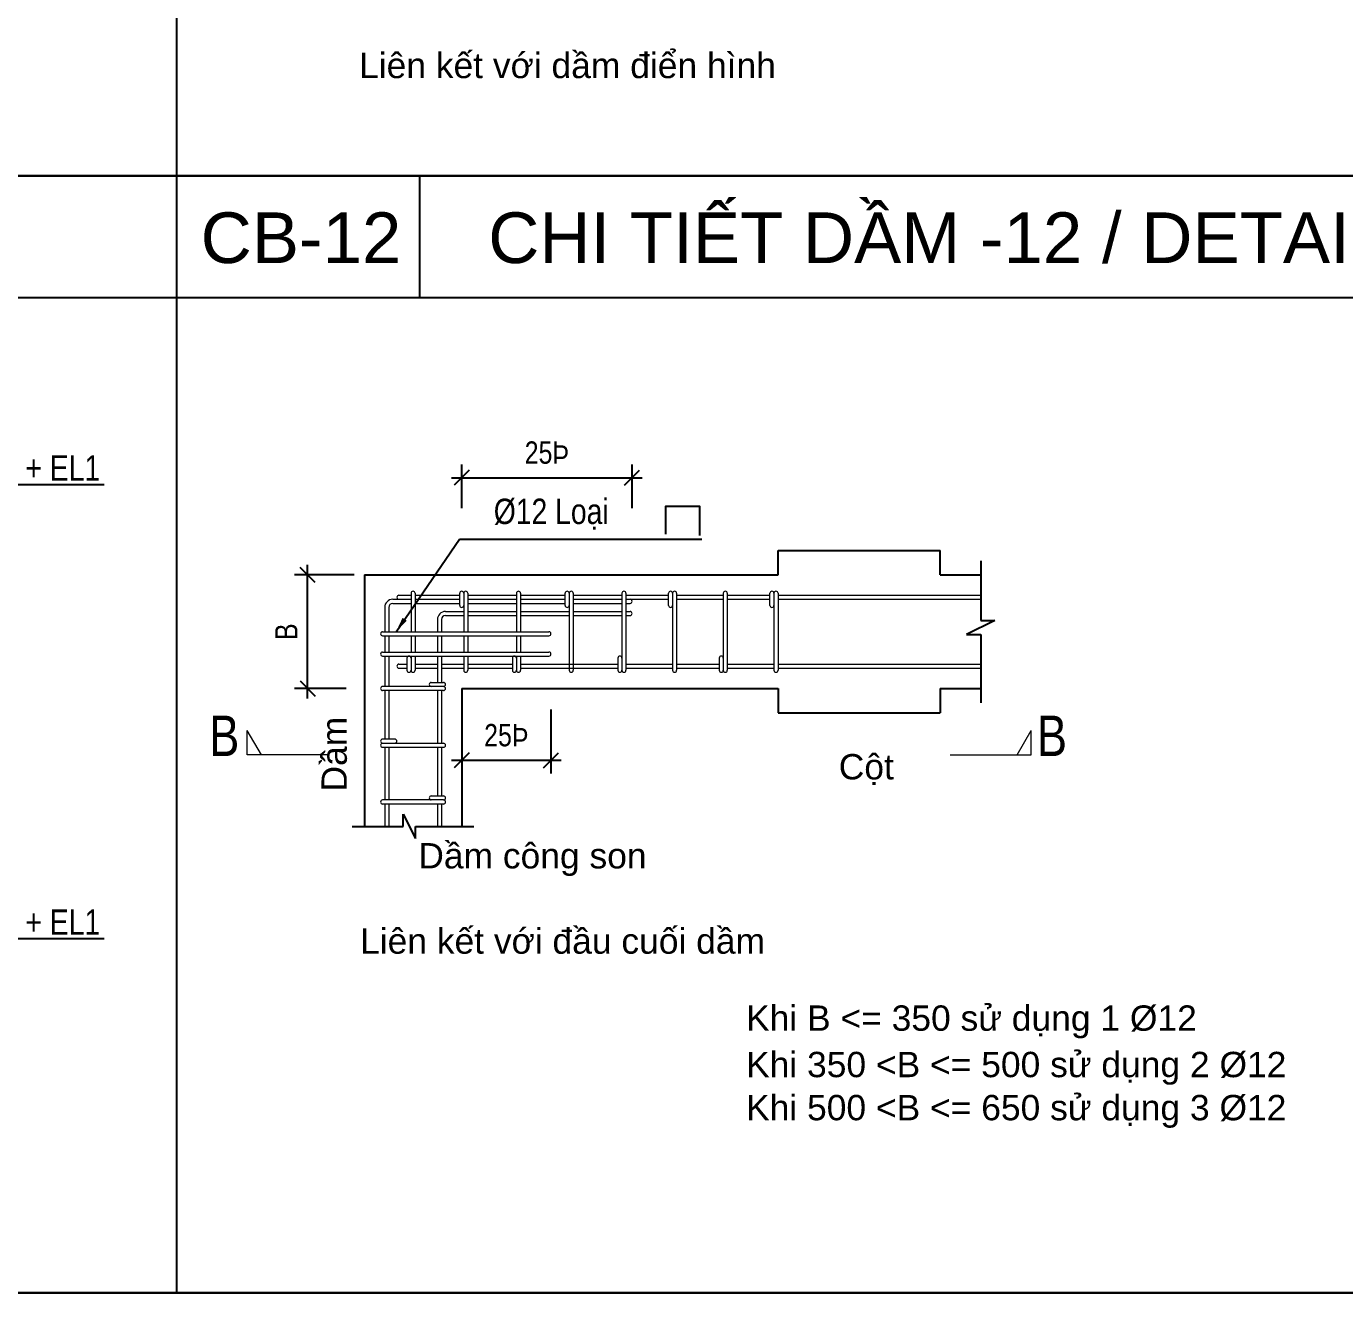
# Model space of a CAD drawing. Header units: millimetres. Extents: x -205508 to -110432, y 549193 to 571297.
# Drawn here: x -152762 to -149511, y 560989 to 564174 of the extents above; entities that cross this region are included whole.
import ezdxf
from ezdxf.enums import TextEntityAlignment as Align

# ---------------------------------------------------------------- set-up
doc = ezdxf.new("R2010")
doc.units = ezdxf.units.MM
doc.header["$LTSCALE"] = 25
doc.header["$MEASUREMENT"] = 0
doc.header["$PDSIZE"] = 50
doc.linetypes.add('CENTER', pattern=[2, 1.25, -0.25, 0.25, -0.25])
doc.linetypes.add('CENTER2', pattern=[28.575, 19.05, -3.175, 3.175, -3.175])
for name, color, linetype in [('AC', 200, 'Continuous'), ('GRID', 8, 'CENTER'), ('kich thuoc', 251, 'Continuous'), ('NETTHAY', 2, 'Continuous'), ('textMAX', 4, 'Continuous'), ('TEXTMIN', 7, 'Continuous'), ('TRUC', 8, 'CENTER2')]:
    doc.layers.add(name, color=color, linetype=linetype)
for name, color, linetype, lineweight in [('DCE_MCZiCZac', 250, 'Continuous', 13), ('KICHTHUOC', 20, 'Continuous', 9), ('NTHUONG', 150, 'Continuous', 15)]:
    doc.layers.add(name, color=color, linetype=linetype, lineweight=lineweight)
doc.styles.add('EL-Text', font='arial.ttf')
doc.styles.add('Simplex- GCC', font='arial.ttf', dxfattribs={"width": 0.8})
doc.styles.add('vnh100', font='', dxfattribs={"width": 0.8})
doc.styles.get('vnh100').set_extended_font_data('VNI-Helve')
doc.dimstyles.new('ISO-25', dxfattribs={"dimscale": 25, "dimtxt": 2.2, "dimasz": 1.5, "dimexe": 1.3, "dimexo": 1, "dimgap": 1, "dimtad": 1, "dimdec": 0, "dimtxsty": 'Simplex- GCC', "dimblk": 'OBLIQUE', "dimcen": 2.5, "dimdle": 1, "dimclrd": 8, "dimclre": 8, "dimclrt": 7, "dimadec": 0, "dimazin": 0, "dimtfac": 1, "dimtdec": 0, "dimtix": 1, "dimtmove": 0, "dimatfit": 3, "dimfxl": 5, "dimfxlon": 1, "dimarcsym": 0})

# ---------------------------------------------------------------- blocks, each defined once
blk = doc.blocks.new('_Oblique')
at = {"color": 4, "linetype": 'ByBlock', "lineweight": -2}
blk.add_line((-0.5, -0.5), (0.5, 0.5), dxfattribs=at)
blk = doc.blocks.new('*D377')
at = {"layer": 'DCE_MCZiCZac', "color": 8, "lineweight": -2, "ltscale": 20, "transparency": 16777216}
for p, q in [((-151688.5, 562488.3), (-151688.5, 562330.8)), ((-151468.5, 562488.3), (-151468.5, 562330.8)), ((-151713.5, 562363.3), (-151443.5, 562363.3))]:
    blk.add_line(p, q, dxfattribs=at)
at = {"layer": 'Defpoints', "color": 0, "ltscale": 20, "transparency": 16777216}
for p in [(-151468.5, 562625.4), (-151688.5, 562540.4), (-151468.5, 562363.3)]:
    blk.add_point(p, dxfattribs=at)
at = {"layer": 'DCE_MCZiCZac', "color": 8, "lineweight": -2, "ltscale": 20, "transparency": 16777216, "xscale": 37.5, "yscale": 37.5, "zscale": 37.5, "rotation": 180}
blk.add_blockref('_Oblique', (-151688.5, 562363.3), dxfattribs=at)
at = {"layer": 'DCE_MCZiCZac', "color": 8, "lineweight": -2, "ltscale": 20, "transparency": 16777216, "xscale": 37.5, "yscale": 37.5, "zscale": 37.5}
blk.add_blockref('_Oblique', (-151468.5, 562363.3), dxfattribs=at)
at = {"layer": 'DCE_MCZiCZac', "color": 7, "ltscale": 20, "transparency": 16777216, "insert": (-151578.5, 562424.9), "char_height": 55, "attachment_point": 5, "style": 'Simplex- GCC'}
blk.add_mtext('25Þ', dxfattribs=at)
blk = doc.blocks.new('*D378')
at = {"layer": 'DCE_MCZiCZac', "color": 8, "lineweight": -2, "ltscale": 20, "transparency": 16777216}
for p, q in [((-152068.5, 562515.4), (-152068.5, 562845.4)), ((-151953.5, 562820.4), (-152101, 562820.4)), ((-151973.5, 562540.4), (-152101, 562540.4))]:
    blk.add_line(p, q, dxfattribs=at)
at = {"layer": 'Defpoints', "color": 0, "ltscale": 20, "transparency": 16777216}
for p in [(-152068.5, 562820.4), (-151928.5, 562820.4), (-151948.5, 562540.4)]:
    blk.add_point(p, dxfattribs=at)
at = {"layer": 'DCE_MCZiCZac', "color": 8, "lineweight": -2, "ltscale": 20, "transparency": 16777216, "xscale": 37.5, "yscale": 37.5, "zscale": 37.5}
for p, rotation in [((-152068.5, 562820.4), 90), ((-152068.5, 562540.4), 270)]:
    blk.add_blockref('_Oblique', p, dxfattribs=dict(at, rotation=rotation))
at = {"layer": 'DCE_MCZiCZac', "color": 7, "ltscale": 20, "transparency": 16777216, "insert": (-152121, 562680.4), "char_height": 55, "attachment_point": 5, "rotation": 90, "style": 'Simplex- GCC'}
blk.add_mtext('B', dxfattribs=at)
blk = doc.blocks.new('*D379')
at = {"layer": 'DCE_MCZiCZac', "color": 8, "lineweight": -2, "ltscale": 20, "transparency": 16777216}
for p, q in [((-151688.5, 562985.4), (-151688.5, 563092.9)), ((-151268.5, 562985.4), (-151268.5, 563092.9)), ((-151713.5, 563060.4), (-151243.5, 563060.4))]:
    blk.add_line(p, q, dxfattribs=at)
at = {"layer": 'Defpoints', "color": 0, "ltscale": 20, "transparency": 16777216}
for p in [(-151268.5, 563060.4), (-151688.5, 562960.4), (-151268.5, 562960.4)]:
    blk.add_point(p, dxfattribs=at)
at = {"layer": 'DCE_MCZiCZac', "color": 8, "lineweight": -2, "ltscale": 20, "transparency": 16777216, "xscale": 37.5, "yscale": 37.5, "zscale": 37.5, "rotation": 180}
blk.add_blockref('_Oblique', (-151688.5, 563060.4), dxfattribs=at)
at = {"layer": 'DCE_MCZiCZac', "color": 8, "lineweight": -2, "ltscale": 20, "transparency": 16777216, "xscale": 37.5, "yscale": 37.5, "zscale": 37.5}
blk.add_blockref('_Oblique', (-151268.5, 563060.4), dxfattribs=at)
at = {"layer": 'DCE_MCZiCZac', "color": 7, "ltscale": 20, "transparency": 16777216, "insert": (-151478.5, 563122), "char_height": 55, "attachment_point": 5, "style": 'Simplex- GCC'}
blk.add_mtext('25Þ', dxfattribs=at)

msp = doc.modelspace()

# ---------------------------------------------------------------- linework, layer by layer
at = {"layer": 'AC', "color": 4, "ltscale": 20}
for p, q in [((-152391.5, 570555.2), (-152391.5, 561049.9)), ((-162391.5, 563805.2), (-147391.5, 563805.2))]:
    msp.add_line(p, q, dxfattribs=at)
for points in [[(-147391.5, 561041), (-147391.5, 570555.2), (-162391.5, 570555.2), (-162391.5, 561049.9), (-147404.4, 561049.9)], [(-151185.1, 562921), (-151185.1, 562989.9), (-151102.3, 562989.9), (-151102.3, 562918.2)], [(-147391.5, 558924.8), (-147391.5, 561049.9), (-162391.5, 561049.9), (-162391.5, 558924.8)]]:
    msp.add_lwpolyline(points, dxfattribs=at)
at = {"layer": 'AC', "color": 0, "ltscale": 20}
msp.add_lwpolyline([(-162391.5, 563505.2), (-147391.5, 563505.2), (-147391.5, 563805.2), (-162391.5, 563805.2)], close=True, dxfattribs=at)
at = {"layer": 'AC', "color": 4, "ltscale": 20}
msp.add_lwpolyline([(-152391.5, 563505.2), (-151791.5, 563505.2), (-151791.5, 563805.2), (-152391.5, 563805.2)], close=True, dxfattribs=at)
at = {"layer": 'GRID', "color": 8, "linetype": 'ByBlock', "ltscale": 20}
msp.add_line((-151693.8, 562908.6), (-151096.1, 562908.6), dxfattribs=at)
at = {"layer": 'kich thuoc', "linetype": 'Continuous', "ltscale": 0.5}
for p, q in [((-152939.8, 563043.8), (-152570.5, 563043.8)), ((-152939.8, 561923.7), (-152570.5, 561923.7))]:
    msp.add_line(p, q, dxfattribs=at)
at = {"layer": 'KICHTHUOC'}
for p, q in [((-151843.5, 562770.4), (-151813.5, 562770.4)), ((-151813.5, 562775.4), (-151813.5, 562680.4)), ((-151803.5, 562775.4), (-151803.5, 562680.4)), ((-151803.5, 562770.4), (-151693.5, 562770.4)), ((-151693.5, 562745.4), (-151693.5, 562775.4)), ((-151683.5, 562775.4), (-151683.5, 562680.4)), ((-151673.5, 562775.4), (-151673.5, 562680.4)), ((-151673.5, 562770.4), (-151553.5, 562770.4)), ((-151553.5, 562775.4), (-151553.5, 562680.4)), ((-151543.5, 562775.4), (-151543.5, 562680.4)), ((-151543.5, 562770.4), (-151433.5, 562770.4)), ((-151433.5, 562745.4), (-151433.5, 562775.4)), ((-151423.5, 562775.4), (-151423.5, 562585.4)), ((-151413.5, 562775.4), (-151413.5, 562585.4)), ((-151413.5, 562770.4), (-151293.5, 562770.4)), ((-151293.5, 562775.4), (-151293.5, 562585.4)), ((-151283.5, 562775.4), (-151283.5, 562585.4)), ((-151283.5, 562770.4), (-151178.5, 562770.4)), ((-151178.5, 562745.4), (-151178.5, 562775.4)), ((-151168.5, 562775.4), (-151168.5, 562585.4)), ((-151158.5, 562775.4), (-151158.5, 562585.4)), ((-151158.5, 562770.4), (-151043.5, 562770.4)), ((-151043.5, 562775.4), (-151043.5, 562585.4)), ((-151033.5, 562775.4), (-151033.5, 562585.4)), ((-151033.5, 562770.4), (-150928.5, 562770.4)), ((-150928.5, 562745.4), (-150928.5, 562775.4)), ((-150918.5, 562775.4), (-150918.5, 562585.4)), ((-150908.5, 562775.4), (-150908.5, 562585.4)), ((-150908.5, 562770.4), (-150408.5, 562770.4)), ((-151878.5, 562740.4), (-151878.5, 562680.4)), ((-151868.5, 562740.4), (-151868.5, 562680.4)), ((-151858.5, 562760.4), (-151813.5, 562760.4)), ((-151858.5, 562750.4), (-151813.5, 562750.4)), ((-151803.5, 562760.4), (-151693.5, 562760.4)), ((-151803.5, 562750.4), (-151693.5, 562750.4)), ((-151673.5, 562760.4), (-151553.5, 562760.4)), ((-151673.5, 562750.4), (-151553.5, 562750.4)), ((-151543.5, 562760.4), (-151433.5, 562760.4)), ((-151543.5, 562750.4), (-151433.5, 562750.4)), ((-151413.5, 562760.4), (-151293.5, 562760.4)), ((-151413.5, 562750.4), (-151293.5, 562750.4)), ((-151283.5, 562760.4), (-151178.5, 562760.4)), ((-151283.5, 562750.4), (-151273.5, 562750.4)), ((-151158.5, 562760.4), (-151043.5, 562760.4)), ((-151033.5, 562760.4), (-150928.5, 562760.4)), ((-150908.5, 562760.4), (-150408.5, 562760.4)), ((-151748.5, 562710.4), (-151748.5, 562680.4)), ((-151738.5, 562710.4), (-151738.5, 562680.4)), ((-151728.5, 562730.4), (-151683.5, 562730.4)), ((-151728.5, 562720.4), (-151683.5, 562720.4)), ((-151673.5, 562730.4), (-151553.5, 562730.4)), ((-151673.5, 562720.4), (-151553.5, 562720.4)), ((-151543.5, 562730.4), (-151423.5, 562730.4)), ((-151543.5, 562720.4), (-151423.5, 562720.4)), ((-151413.5, 562730.4), (-151293.5, 562730.4)), ((-151413.5, 562720.4), (-151293.5, 562720.4)), ((-151283.5, 562730.4), (-151273.5, 562730.4)), ((-151283.5, 562720.4), (-151273.5, 562720.4)), ((-151883.5, 562680.4), (-151473.5, 562680.4)), ((-151883.5, 562670.4), (-151473.5, 562670.4)), ((-151878.5, 562670.4), (-151878.5, 562630.4)), ((-151868.5, 562670.4), (-151868.5, 562630.4)), ((-151813.5, 562670.4), (-151813.5, 562630.4)), ((-151803.5, 562670.4), (-151803.5, 562630.4)), ((-151748.5, 562670.4), (-151748.5, 562630.4)), ((-151738.5, 562670.4), (-151738.5, 562630.4)), ((-151683.5, 562670.4), (-151683.5, 562630.4)), ((-151673.5, 562670.4), (-151673.5, 562630.4)), ((-151553.5, 562670.4), (-151553.5, 562630.4)), ((-151543.5, 562670.4), (-151543.5, 562630.4)), ((-151883.5, 562630.4), (-151473.5, 562630.4)), ((-151883.5, 562620.4), (-151473.5, 562620.4)), ((-151878.5, 562620.4), (-151878.5, 562545.4)), ((-151868.5, 562620.4), (-151868.5, 562545.4)), ((-151823.5, 562615.4), (-151823.5, 562585.4)), ((-151813.5, 562620.4), (-151813.5, 562585.4)), ((-151803.5, 562620.4), (-151803.5, 562585.4)), ((-151748.5, 562620.4), (-151748.5, 562555.4)), ((-151738.5, 562620.4), (-151738.5, 562555.4)), ((-151683.5, 562620.4), (-151683.5, 562585.4)), ((-151673.5, 562620.4), (-151673.5, 562585.4)), ((-151563.5, 562615.4), (-151563.5, 562585.4)), ((-151553.5, 562620.4), (-151553.5, 562585.4)), ((-151543.5, 562620.4), (-151543.5, 562585.4)), ((-151303.5, 562615.4), (-151303.5, 562585.4)), ((-151053.5, 562615.4), (-151053.5, 562585.4)), ((-151843.5, 562600.4), (-151823.5, 562600.4)), ((-151843.5, 562590.4), (-151823.5, 562590.4)), ((-151803.5, 562600.4), (-151748.5, 562600.4)), ((-151803.5, 562590.4), (-151748.5, 562590.4)), ((-151738.5, 562600.4), (-151683.5, 562600.4)), ((-151738.5, 562590.4), (-151683.5, 562590.4)), ((-151673.5, 562600.4), (-151563.5, 562600.4)), ((-151673.5, 562590.4), (-151563.5, 562590.4)), ((-151543.5, 562600.4), (-151303.5, 562600.4)), ((-151543.5, 562590.4), (-151303.5, 562590.4)), ((-151283.5, 562600.4), (-151168.5, 562600.4)), ((-151283.5, 562590.4), (-151168.5, 562590.4)), ((-151158.5, 562600.4), (-151053.5, 562600.4)), ((-151158.5, 562590.4), (-151053.5, 562590.4)), ((-151033.5, 562600.4), (-150918.5, 562600.4)), ((-151033.5, 562590.4), (-150918.5, 562590.4)), ((-150908.5, 562600.4), (-150408.5, 562600.4)), ((-150908.5, 562590.4), (-150408.5, 562590.4)), ((-151733.5, 562545.4), (-151883.5, 562545.4)), ((-151763.5, 562555.4), (-151733.5, 562555.4)), ((-151733.5, 562535.4), (-151883.5, 562535.4)), ((-151878.5, 562535.4), (-151878.5, 562415.4)), ((-151868.5, 562535.4), (-151868.5, 562415.4)), ((-151748.5, 562535.4), (-151748.5, 562405.4)), ((-151738.5, 562535.4), (-151738.5, 562405.4)), ((-151853.5, 562415.4), (-151883.5, 562415.4)), ((-151883.5, 562405.4), (-151733.5, 562405.4)), ((-151883.5, 562395.4), (-151733.5, 562395.4)), ((-151878.5, 562395.4), (-151878.5, 562265.4)), ((-151868.5, 562395.4), (-151868.5, 562265.4)), ((-151748.5, 562395.4), (-151748.5, 562275.4)), ((-151738.5, 562395.4), (-151738.5, 562275.4)), ((-151733.5, 562265.4), (-151883.5, 562265.4)), ((-151733.5, 562255.4), (-151883.5, 562255.4)), ((-151878.5, 562255.4), (-151878.5, 562200.4)), ((-151868.5, 562255.4), (-151868.5, 562200.4)), ((-151763.5, 562275.4), (-151733.5, 562275.4)), ((-151748.5, 562255.4), (-151748.5, 562200.4)), ((-151738.5, 562255.4), (-151738.5, 562200.4))]:
    msp.add_line(p, q, dxfattribs=at)
for centre, radius, start, end in [((-151843.5, 562765.4), 5, 90, 270), ((-151808.5, 562775.4), 5, 0, 180), ((-151688.5, 562775.4), 5, 0, 180), ((-151678.5, 562775.4), 5, 0, 180), ((-151548.5, 562775.4), 5, 0, 180), ((-151428.5, 562775.4), 5, 0, 180), ((-151418.5, 562775.4), 5, 0, 180), ((-151288.5, 562775.4), 5, 0, 180), ((-151173.5, 562775.4), 5, 0, 180), ((-151163.5, 562775.4), 5, 0, 180), ((-151038.5, 562775.4), 5, 0, 180), ((-150923.5, 562775.4), 5, 0, 180), ((-150913.5, 562775.4), 5, 0, 180), ((-151858.5, 562740.4), 20, 90, 180), ((-151858.5, 562740.4), 10, 90, 180), ((-151688.5, 562745.4), 5, 180, 0), ((-151428.5, 562745.4), 5, 180, 0), ((-151273.5, 562755.4), 5, 270, 90), ((-151173.5, 562745.4), 5, 180, 0), ((-150923.5, 562745.4), 5, 180, 0), ((-151728.5, 562710.4), 20, 90, 180), ((-151728.5, 562710.4), 10, 90, 180), ((-151273.5, 562725.4), 5, 270, 90), ((-151883.5, 562675.4), 5, 90, 270), ((-151473.5, 562675.4), 5, 270, 90), ((-151883.5, 562625.4), 5, 90, 270), ((-151818.5, 562615.4), 5, 0, 180), ((-151558.5, 562615.4), 5, 0, 180), ((-151473.5, 562625.4), 5, 270, 90), ((-151298.5, 562615.4), 5, 0, 180), ((-151048.5, 562615.4), 5, 0, 180), ((-151843.5, 562595.4), 5, 90, 270), ((-151818.5, 562585.4), 5, 180, 0), ((-151808.5, 562585.4), 5, 180, 0), ((-151678.5, 562585.4), 5, 180, 0), ((-151558.5, 562585.4), 5, 180, 0), ((-151548.5, 562585.4), 5, 180, 0), ((-151418.5, 562585.4), 5, 180, 0), ((-151298.5, 562585.4), 5, 180, 0), ((-151288.5, 562585.4), 5, 180, 0), ((-151163.5, 562585.4), 5, 180, 0), ((-151048.5, 562585.4), 5, 180, 0), ((-151038.5, 562585.4), 5, 180, 0), ((-150913.5, 562585.4), 5, 180, 0), ((-151883.5, 562540.4), 5, 90, 270), ((-151763.5, 562550.4), 5, 90, 270), ((-151733.5, 562550.4), 5, 270, 90), ((-151733.5, 562540.4), 5, 270, 90), ((-151883.5, 562410.4), 5, 90, 270), ((-151853.5, 562410.4), 5, 270, 90), ((-151883.5, 562400.4), 5, 90, 270), ((-151733.5, 562400.4), 5, 270, 90), ((-151883.5, 562260.4), 5, 90, 270), ((-151763.5, 562270.4), 5, 90, 270), ((-151733.5, 562270.4), 5, 270, 90), ((-151733.5, 562260.4), 5, 270, 90)]:
    msp.add_arc(centre, radius, start, end, dxfattribs=at)
at = {"layer": 'NETTHAY'}
for p, q in [((-150908.5, 562820.4), (-150908.5, 562880.4)), ((-150908.5, 562880.4), (-150508.5, 562880.4)), ((-150508.5, 562820.4), (-150508.5, 562880.4)), ((-151928.5, 562820.4), (-150908.5, 562820.4)), ((-151928.5, 562820.4), (-151928.5, 562200.4)), ((-150508.5, 562820.4), (-150408.5, 562820.4)), ((-151688.5, 562540.4), (-151688.5, 562200.4)), ((-151688.5, 562540.4), (-150908.5, 562540.4)), ((-150908.5, 562540.4), (-150908.5, 562480.4)), ((-150508.5, 562540.4), (-150508.5, 562480.4)), ((-150508.5, 562540.4), (-150408.5, 562540.4)), ((-150908.5, 562480.4), (-150508.5, 562480.4))]:
    msp.add_line(p, q, dxfattribs=at)
at = {"layer": 'NTHUONG'}
for p, q in [((-152182.5, 562376.9), (-152217.2, 562436.9)), ((-152217.2, 562376.9), (-152217.2, 562436.9)), ((-150318.7, 562376.9), (-150284.1, 562436.9)), ((-150284.1, 562376.9), (-150284.1, 562436.9)), ((-152017.2, 562376.9), (-152217.2, 562376.9)), ((-150484.1, 562376.9), (-150284.1, 562376.9))]:
    msp.add_line(p, q, dxfattribs=at)
at = {"layer": 'TRUC'}
for points in [[(-150408.5, 562855.4), (-150408.5, 562708.4), (-150373.5, 562708.4), (-150443.5, 562673.4), (-150408.5, 562673.4), (-150408.5, 562505.4)], [(-151958.5, 562200.4), (-151832.5, 562200.4), (-151832.5, 562230.4), (-151802.5, 562170.4), (-151802.5, 562200.4), (-151658.5, 562200.4)]]:
    msp.add_lwpolyline(points, dxfattribs=at)

# ---------------------------------------------------------------- texts
at = {"layer": 'AC', "color": 7, "ltscale": 20, "style": 'vnh100'}
for s, p in [('Lieân keát vôùi daàm ñieån hình', (-151427.7, 564082.2)), ('Coät', (-150690.8, 562342.4)), ('Daàm coâng son', (-151514.1, 562122.1)), ('Lieân keát vôùi ñaàu cuoái daàm ', (-151427.7, 561920.7))]:
    msp.add_text(s, height=62.5, dxfattribs=at).set_placement(p, align=Align.MIDDLE)
msp.add_text('Daàm', height=62.5, rotation=90, dxfattribs=at).set_placement((-152006.3, 562378.5), align=Align.MIDDLE)
for s, p in [('Khi B <= 350 söû duïng 1 Þ12', (-150987.4, 561727.4)), ('Khi 350 <B <= 500 söû duïng 2 Þ12', (-150987.4, 561612.9)), ('Khi 500 <B <= 650 söû duïng 3 Þ12', (-150987.4, 561506.6))]:
    msp.add_text(s, height=62.5, dxfattribs=at).set_placement(p, align=Align.MIDDLE_LEFT)
at = {"layer": 'AC', "color": 7, "ltscale": 20, "attachment_point": 5, "style": 'vnh100'}
for s, insert, char_height in [('Þ12 Loaïi ', (-151467.8, 562970.5), 62.5), ('B', (-152274.1, 562423.7), 100), ('B', (-150233, 562423.7), 100)]:
    msp.add_mtext(s, dxfattribs=dict(at, insert=insert, char_height=char_height))
at = {"layer": 'textMAX', "style": 'EL-Text'}
msp.add_text('CB-12', height=125, dxfattribs=at).set_placement((-152332.3, 563589.8))
at = {"layer": 'TEXTMIN', "style": 'EL-Text'}
msp.add_text('CHI TIẾT DẦM -12 / DETAIL OF BEAM - 12', height=125, dxfattribs=at).set_placement((-151623.1, 563589.8))
at = {"layer": 'TEXTMIN', "ltscale": 0.5, "style": 'vnh100', "width": 0.8}
for p in [(-152764.5, 563053.1), (-152764.5, 561933)]:
    msp.add_text('+ EL1', height=62.5, dxfattribs=at).set_placement(p)

# ---------------------------------------------------------------- dimensions: what is measured, and where the dimension line sits
at = {"layer": 'DCE_MCZiCZac', "ltscale": 20}
for base, p1, p2, picture, middle in [((-151268.5, 563060.4), (-151688.5, 562960.4), (-151268.5, 562960.4), '*D379', (-151478.5, 563122)), ((-151468.5, 562363.3), (-151688.5, 562540.4), (-151468.5, 562625.4), '*D377', (-151578.5, 562424.9))]:
    dim = msp.add_linear_dim(base=base, p1=p1, p2=p2, text='25Þ', dimstyle='ISO-25', dxfattribs=at)
    dim.commit()
    dim.dimension.update_dxf_attribs({"geometry": picture, "text_midpoint": middle})
dim = msp.add_linear_dim(base=(-152068.5, 562820.4), p1=(-151948.5, 562540.4), p2=(-151928.5, 562820.4), angle=90, text='B', dimstyle='ISO-25', dxfattribs=at)
dim.commit()
dim.dimension.update_dxf_attribs({"geometry": '*D378', "text_midpoint": (-152121, 562680.4)})

# ---------------------------------------------------------------- leaders
at = {"layer": 'GRID', "color": 4, "ltscale": 20}
msp.add_leader([(-151850.5, 562680.4), (-151693.8, 562908.6)], dimstyle='ISO-25', override={"dimgap": 1, "dimtad": 0}, dxfattribs=at)

doc.saveas('drawing.dxf')
